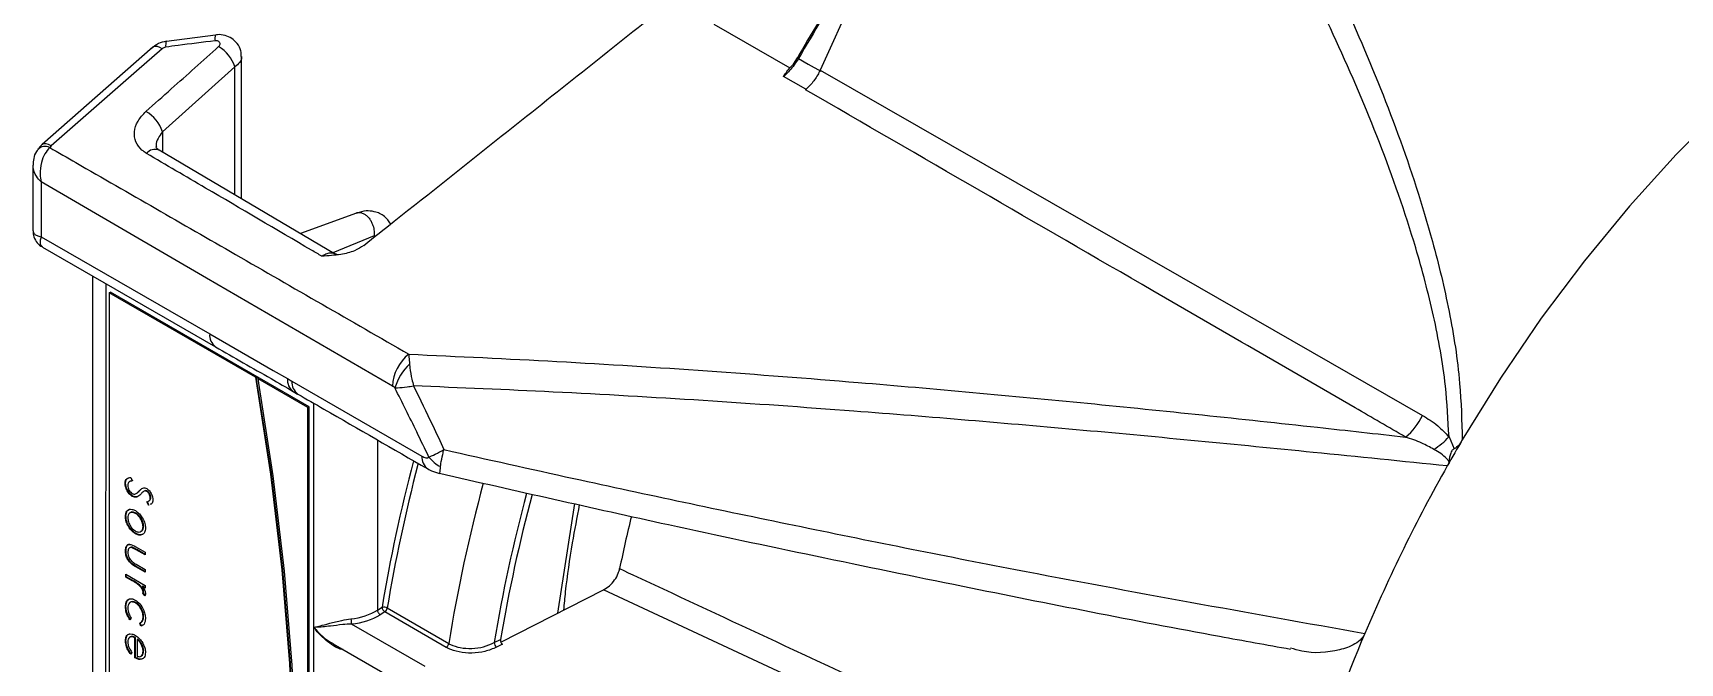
# Model space of a CAD drawing. Extents: x 8 to 113, y 1 to 87.
# Drawn here: x 67.001 to 71.403, y 12.677 to 14.36 of the extents above; entities that cross this region are included whole.
import ezdxf

# ---------------------------------------------------------------- set-up
doc = ezdxf.new("R2010")
doc.units = 0
doc.header["$MEASUREMENT"] = 0
doc.layers.add('OBJECT', color=7, linetype='CONTINUOUS')

msp = doc.modelspace()

# ---------------------------------------------------------------- linework, layer by layer
at = {"layer": 'OBJECT'}
for p, q in [((69.6206, 15.3953), (69.1051, 14.2611)), ((67.4892, 14.354), (67.3579, 14.3377)), ((67.489, 14.3551), (67.489, 14.3551)), ((68.8211, 14.384), (69.0236, 14.267)), ((67.3218, 14.322), (67.0256, 14.0618)), ((67.5409, 14.2697), (67.3473, 14.0963)), ((67.5408, 13.9274), (67.5409, 14.2697)), ((67.5587, 13.9169), (67.5587, 14.2972)), ((69.0236, 14.267), (69.0333, 14.2767)), ((69.0333, 14.2767), (69.0441, 14.2935)), ((67.3473, 14.0963), (67.3473, 14.0416)), ((67.0498, 14.0585), (67.0459, 14.0542)), ((67.807, 13.7704), (67.3381, 14.0471)), ((67.3381, 14.047), (67.3386, 14.0467)), ((67.0012, 14.0071), (67.0012, 13.8317)), ((67.0232, 13.9622), (67.0232, 13.8155)), ((67.866, 13.8791), (67.7161, 13.824)), ((67.0232, 13.8155), (67.4735, 13.5564)), ((67.0264, 13.7882), (67.4891, 13.522)), ((67.9127, 13.8186), (67.8023, 13.7732)), ((67.1605, 13.7111), (67.1602, 11.5624)), ((67.1956, 13.6908), (67.1954, 11.5057)), ((67.2052, 13.6656), (67.2049, 11.522)), ((67.2052, 13.6656), (67.2087, 13.6677)), ((67.5957, 13.4402), (67.2052, 13.6656)), ((67.7391, 13.3615), (67.2087, 13.6677)), ((67.5971, 13.441), (67.5957, 13.4402)), ((67.6044, 13.4368), (67.5971, 13.441)), ((67.6044, 13.4368), (67.603, 13.436)), ((67.7355, 13.3595), (67.603, 13.436)), ((67.6814, 13.4368), (67.6933, 13.4299)), ((67.6933, 13.4299), (68.0408, 13.2299)), ((67.6968, 13.4024), (67.7085, 13.3954)), ((67.7353, 11.2159), (67.7355, 13.3595)), ((67.7355, 13.3595), (67.7391, 13.3615)), ((67.7388, 11.2179), (67.7391, 13.3615)), ((67.7521, 12.7721), (67.7522, 13.3706)), ((67.9219, 13.2729), (67.9218, 12.8181)), ((70.7854, 13.2811), (70.7988, 13.249)), ((67.2611, 13.1624), (67.2594, 13.1614)), ((67.268, 13.1642), (67.2612, 13.1617)), ((67.263, 13.1724), (67.2666, 13.1634)), ((67.2489, 13.1573), (67.2475, 13.1565)), ((67.2681, 13.1229), (67.2667, 13.1221)), ((67.2864, 13.1373), (67.285, 13.1365)), ((67.2864, 13.1373), (67.2915, 13.1422)), ((67.2987, 13.1363), (67.2969, 13.1353)), ((67.3071, 13.136), (67.3057, 13.1352)), ((67.316, 13.1188), (67.3146, 13.118)), ((67.2764, 13.0775), (67.275, 13.0767)), ((67.3099, 13.0982), (67.3055, 13.1073)), ((67.3113, 13.099), (67.307, 13.1081)), ((67.3099, 13.1091), (67.3117, 13.1101)), ((67.3113, 13.099), (67.3099, 13.0982)), ((67.3114, 13.0989), (67.3099, 13.0982)), ((67.3182, 13.1021), (67.3157, 13.101)), ((68.4038, 12.8099), (68.4497, 13.1027)), ((67.2498, 13.0692), (67.2484, 13.0684)), ((67.297, 13.042), (67.2956, 13.0412)), ((67.2611, 12.9855), (67.2593, 12.9845)), ((67.2664, 12.986), (67.2649, 12.9852)), ((67.2764, 13.023), (67.275, 13.0222)), ((67.2763, 12.9871), (67.301, 12.9729)), ((67.2948, 13.0206), (67.2934, 13.0198)), ((67.2498, 12.9773), (67.2484, 12.9765)), ((67.2784, 12.9802), (67.277, 12.9794)), ((67.301, 12.9655), (67.277, 12.9794)), ((67.301, 12.9672), (67.2784, 12.9802)), ((67.301, 12.9729), (67.301, 12.9655)), ((67.2493, 12.9139), (67.301, 12.8841)), ((67.2493, 12.9066), (67.2493, 12.9139)), ((67.2507, 12.9074), (67.2493, 12.9066)), ((67.2667, 12.8966), (67.2493, 12.9066)), ((67.2507, 12.9074), (67.2507, 12.9131)), ((67.2681, 12.8974), (67.2507, 12.9074)), ((67.2681, 12.8974), (67.2667, 12.8966)), ((67.2772, 12.9348), (67.2758, 12.934)), ((67.301, 12.9195), (67.2758, 12.934)), ((67.277, 12.9406), (67.301, 12.9268)), ((67.301, 12.9211), (67.2772, 12.9348)), ((67.301, 12.9268), (67.301, 12.9195)), ((67.2858, 12.8858), (67.2844, 12.885)), ((67.2948, 12.882), (67.2934, 12.8811)), ((67.301, 12.8767), (67.2934, 12.8811)), ((67.296, 12.8643), (67.2946, 12.8635)), ((67.3001, 12.8563), (67.2946, 12.8635)), ((67.301, 12.8784), (67.2948, 12.882)), ((67.297, 12.8675), (67.2955, 12.8667)), ((67.301, 12.8578), (67.296, 12.8643)), ((67.301, 12.8841), (67.301, 12.8767)), ((68.2518, 12.7325), (68.526, 12.8722)), ((69.984, 12.1936), (68.526, 12.8722)), ((67.2498, 12.8282), (67.2484, 12.8274)), ((67.2767, 12.8382), (67.2753, 12.8373)), ((67.9218, 12.8181), (67.9341, 12.8257)), ((67.9218, 12.8181), (67.9218, 12.8181)), ((67.9414, 12.8136), (67.9292, 12.806)), ((68.1057, 12.7187), (67.9414, 12.8136)), ((67.948, 12.8239), (68.1123, 12.729)), ((67.2638, 12.7967), (67.2603, 12.7926)), ((67.2898, 12.7756), (67.2865, 12.7836)), ((67.2912, 12.7764), (67.2879, 12.7844)), ((67.2912, 12.7764), (67.2898, 12.7756)), ((67.2969, 12.8009), (67.2955, 12.8001)), ((67.752, 12.2821), (67.7521, 12.7721)), ((68.0498, 12.6673), (67.8525, 12.7811)), ((67.2498, 12.737), (67.2484, 12.7362)), ((67.2752, 12.745), (67.2738, 12.7442)), ((67.2738, 12.6908), (67.2738, 12.7442)), ((67.2752, 12.6916), (67.2752, 12.745)), ((67.2815, 12.7406), (67.2801, 12.7398)), ((67.2801, 12.7398), (67.2801, 12.6945)), ((67.2921, 12.7274), (67.2907, 12.7266)), ((67.8036, 12.7281), (68.033, 12.5957)), ((68.2335, 12.7314), (68.2507, 12.7401)), ((68.2561, 12.7273), (68.2401, 12.7191)), ((67.2656, 12.7052), (67.2626, 12.7004)), ((67.2752, 12.6916), (67.2738, 12.6908)), ((67.2931, 12.6878), (67.2917, 12.687)), ((67.2969, 12.7092), (67.2955, 12.7084))]:
    msp.add_line(p, q, dxfattribs=at)
at = {"layer": 'OBJECT', "flags": 128}
for points in [[(72.0628, 14.5779), (71.9255, 14.4913), (71.789, 14.3932), (71.6542, 14.2841), (71.5218, 14.1646), (71.3927, 14.0355), (71.2675, 13.8974), (71.1471, 13.7513), (71.0321, 13.5979), (70.9231, 13.4381), (70.8209, 13.2729)], [(67.3469, 14.3181), (67.2783, 14.2582), (67.0498, 14.0585)], [(67.3469, 14.3181), (67.34, 14.3217), (67.3337, 14.3238), (67.3282, 14.3243), (67.3238, 14.3233), (67.3218, 14.322)], [(69.0441, 14.2935), (69.0432, 14.294), (69.0427, 14.2943), (69.0426, 14.2945), (69.0428, 14.2944), (69.0434, 14.2941), (69.0443, 14.2936), (69.0456, 14.2929), (69.047, 14.2921)], [(69.047, 14.2921), (69.0731, 14.2771), (69.1069, 14.2578)], [(69.0668, 14.2097), (69.034, 14.2287), (69.0072, 14.2442)], [(69.1051, 14.2611), (70.0701, 13.7079), (70.7144, 13.3383)], [(67.0498, 14.0585), (67.043, 14.0618), (67.0369, 14.0637), (67.0315, 14.0641), (67.0273, 14.0629), (67.0256, 14.0618)], [(67.9618, 13.4166), (67.4648, 13.7055), (67.0232, 13.9622)], [(67.4735, 13.5564), (67.6432, 13.4588), (67.6814, 13.4368)], [(67.5957, 13.4402), (67.6362, 13.1813), (67.6667, 12.9262), (67.6871, 12.6755), (67.6972, 12.4298), (67.6972, 12.1897), (67.687, 11.9557), (67.6666, 11.7286), (67.636, 11.5087), (67.5954, 11.2966)], [(67.5971, 13.441), (67.6377, 13.1821), (67.6681, 12.927), (67.6885, 12.6763), (67.6987, 12.4306), (67.6986, 12.1905), (67.6884, 11.9566), (67.668, 11.7294), (67.6374, 11.5095), (67.5968, 11.2974)], [(67.6027, 11.2924), (67.6432, 11.5045), (67.6737, 11.7245), (67.6941, 11.9517), (67.7043, 12.1856), (67.7043, 12.4257), (67.6942, 12.6714), (67.6738, 12.922), (67.6434, 13.1771), (67.603, 13.436)]]:
    msp.add_lwpolyline(points, dxfattribs=at)
at = {"layer": 'OBJECT'}
for centre, radius, start, end in [((67.5143, 14.3452), 0.0272, 158.6352, 192.55), ((67.3812, 14.3283), 0.0254, 156.9918, 193.4663), ((67.4466, 14.2382), 0.0994, 18.4848, 59.2267), ((67.2531, 14.0648), 0.0993, 18.4435, 59.6432), ((67.0336, 14.0291), 0.0279, 63.9237, 134.391), ((67.3272, 14.0198), 0.0293, 68.2531, 140.3618), ((67.5111, 13.5527), 0.0377, 174.3985, 234.4566), ((68.0792, 13.4103), 0.1177, 128.809, 176.8891), ((68.1038, 13.3721), 0.1411, 132.9192, 163.5814), ((67.719, 13.4331), 0.0378, 174.4202, 234.1315), ((67.7309, 13.4262), 0.0377, 174.3662, 234.4708), ((70.5702, 13.4048), 0.1588, 308.6126, 335.2657), ((70.6343, 13.4214), 0.2062, 302.5041, 317.1089), ((74.626, 11.0321), 4.4159, 149.5067, 150.5482), ((68.0783, 13.2261), 0.0377, 174.3176, 234.4935), ((68.1325, 13.2856), 0.0939, 218.692, 243.5232), ((74.5682, 11.063), 4.3504, 150.5279, 157.1009), ((72.4089, 12.0279), 4.3534, 164.9659, 170.7328), ((72.4433, 12.0223), 4.2691, 164.9613, 170.4388), ((72.4349, 12.0299), 4.244, 165.0226, 170.367), ((72.2592, 12.1737), 3.7667, 166.2551, 168.4307), ((67.9388, 12.8071), 0.0191, 61.118, 104.0781), ((67.9504, 12.8273), 0.0164, 185.631, 236.7097), ((67.9324, 12.8266), 0.0158, 304.8389, 350.1619), ((67.9634, 12.8005), 0.1126, 182.9017, 189.9073), ((68.0967, 12.7317), 0.0158, 304.8389, 350.1619), ((68.2518, 12.7332), 0.0184, 185.8224, 230.3241), ((74.0715, 11.2594), 3.8165, 156.9157, 168.752)]:
    msp.add_arc(centre, radius, start, end, dxfattribs=at)
for centre, major_axis, ratio, start_param, end_param in [((70.3895, 13.4815), (1.3488, 2.4187), 0.567217, 1.472436, 1.55132), ((70.2313, 13.5693), (1.6732, 2.7981), 0.58737, 2.027576, 2.162017), ((70.2383, 13.5651), (1.6682, 2.7895), 0.587401, 2.029974, 2.162046), ((67.837, 12.8671), (0.1199, 0.0062), 0.608947, 4.797585, 5.466113), ((67.8373, 12.8591), (0.1299, 0.0062), 0.606586, 4.800276, 5.46812)]:
    msp.add_ellipse(centre, major_axis=major_axis, ratio=ratio, start_param=start_param, end_param=end_param, dxfattribs=at)
for points, knots in [([(69.7444, 15.8236), (69.8233, 15.6951), (69.9809, 15.4381), (70.2057, 15.0433), (70.3911, 14.6857), (70.5396, 14.368), (70.6521, 14.0917), (70.7342, 13.8402), (70.7879, 13.617), (70.8162, 13.4395), (70.8195, 13.3234), (70.8209, 13.2729)], [0, 0, 0, 0, 0.165243, 0.3305, 0.495665, 0.602019, 0.708404, 0.814573, 0.881575, 0.948512, 1, 1, 1, 1]), ([(70.7854, 13.2811), (70.783, 13.3265), (70.7771, 13.4359), (70.7461, 13.605), (70.6885, 13.8232), (70.6023, 14.0696), (70.4858, 14.3408), (70.2995, 14.722), (70.0334, 15.2055), (69.7945, 15.5878), (69.6751, 15.7789)], [0, 0, 0, 0, 0.047039, 0.113471, 0.179969, 0.286445, 0.393127, 0.499782, 0.749839, 1, 1, 1, 1]), ([(69.2967, 14.6828), (69.2551, 14.6229), (69.1672, 14.4964), (69.0884, 14.3625), (69.047, 14.2921)], [0, 0, 0, 0, 0.474537, 1, 1, 1, 1]), ([(67.8856, 13.7928), (67.9127, 13.8142), (68.0351, 13.9114), (68.3021, 14.1233), (68.5416, 14.3139), (68.6859, 14.4287)], [0, 0, 0, 0, 0.101313, 0.458464, 1, 1, 1, 1]), ([(67.558, 14.2971), (67.5579, 14.3023), (67.5576, 14.3148), (67.5482, 14.3322), (67.5331, 14.3464), (67.5146, 14.3542), (67.4993, 14.3568), (67.4908, 14.355), (67.489, 14.3546)], [0, 0, 0, 0, 0.150425, 0.364511, 0.559422, 0.748709, 0.946768, 1, 1, 1, 1]), ([(67.3033, 14.1505), (67.3258, 14.1706), (67.3905, 14.2283), (67.4553, 14.2859), (67.4975, 14.3236)], [0, 0, 0, 0, 0.34783, 1, 1, 1, 1]), ([(67.3578, 14.338), (67.3504, 14.3365), (67.3351, 14.3332), (67.3234, 14.323), (67.3174, 14.3177)], [0, 0, 0, 0, 0.486593, 1, 1, 1, 1]), ([(67.3565, 14.3224), (67.3561, 14.3223), (67.3541, 14.322), (67.3506, 14.3208), (67.3482, 14.319), (67.3469, 14.3181)], [0, 0, 0, 0, 0.116848, 0.558928, 1, 1, 1, 1]), ([(67.4877, 14.3393), (67.4548, 14.3351), (67.411, 14.3296), (67.3673, 14.3238), (67.3565, 14.3224)], [0, 0, 0, 0, 0.7527133, 1, 1, 1, 1]), ([(67.4975, 14.3236), (67.4985, 14.3247), (67.5004, 14.3267), (67.5015, 14.3303), (67.5011, 14.3336), (67.4992, 14.3364), (67.4962, 14.3384), (67.4922, 14.3396), (67.4892, 14.3394), (67.4877, 14.3393)], [0, 0, 0, 0, 0.157187, 0.302163, 0.442885, 0.580984, 0.719256, 0.859595, 1, 1, 1, 1]), ([(67.5581, 14.2972), (67.5583, 14.2962), (67.5593, 14.291), (67.5544, 14.2809), (67.5455, 14.2735), (67.5409, 14.2697)], [0, 0, 0, 0, 0.093202, 0.5296, 1, 1, 1, 1]), ([(69.047, 14.2921), (69.0395, 14.2806), (69.0287, 14.2641), (69.0141, 14.25), (69.0086, 14.2454), (69.0072, 14.2442)], [0, 0, 0, 0, 0.627065, 0.905708, 1, 1, 1, 1]), ([(69.0072, 14.2442), (69.0072, 14.2443), (69.0095, 14.2476), (69.0145, 14.2554), (69.0203, 14.2627), (69.0236, 14.267)], [0, 0, 0, 0, 0.011921, 0.426502, 1, 1, 1, 1]), ([(69.1051, 14.2611), (69.1029, 14.2567), (69.0963, 14.2433), (69.0829, 14.2243), (69.0708, 14.2134), (69.0656, 14.2087)], [0, 0, 0, 0, 0.217725, 0.659355, 1, 1, 1, 1]), ([(70.6693, 13.2807), (70.6243, 13.3067), (70.3992, 13.4369), (69.8646, 13.7461), (69.3751, 14.0295), (69.0656, 14.2087)], [0, 0, 0, 0, 0.084182, 0.420908, 1, 1, 1, 1]), ([(67.3046, 14.0385), (67.3004, 14.0413), (67.2878, 14.0497), (67.2742, 14.0691), (67.2705, 14.0963), (67.2795, 14.1254), (67.2954, 14.1421), (67.3033, 14.1505)], [0, 0, 0, 0, 0.109227, 0.325258, 0.547858, 0.773813, 1, 1, 1, 1]), ([(67.3473, 14.0963), (67.3431, 14.0905), (67.3348, 14.0791), (67.3298, 14.0647), (67.3309, 14.0576), (67.331, 14.0564)], [0, 0, 0, 0, 0.45755, 0.909733, 1, 1, 1, 1]), ([(67.0148, 14.0486), (67.0132, 14.0469), (67.0072, 14.0403), (67.0025, 14.0255), (67.0018, 14.013), (67.0015, 14.0071)], [0, 0, 0, 0, 0.155246, 0.596153, 1, 1, 1, 1]), ([(67.0285, 14.0642), (67.0257, 14.062), (67.0202, 14.0575), (67.0167, 14.0515), (67.0149, 14.0485)], [0, 0, 0, 0, 0.510492, 1, 1, 1, 1]), ([(67.0459, 14.0542), (67.0414, 14.0489), (67.032, 14.0376), (67.0223, 14.0124), (67.0193, 13.9859), (67.0216, 13.9688), (67.0232, 13.9623), (67.0232, 13.9622)], [0, 0, 0, 0, 0.223435, 0.473076, 0.787205, 0.996539, 1, 1, 1, 1]), ([(67.0459, 14.0542), (67.0693, 14.0407), (67.2348, 13.9456), (67.5547, 13.7615), (67.8511, 13.5909), (68.0055, 13.5019)], [0, 0, 0, 0, 0.07326, 0.517167, 1, 1, 1, 1]), ([(67.3388, 14.0471), (67.3373, 14.0479), (67.3322, 14.0505), (67.3309, 14.0538), (67.3306, 14.0554), (67.3305, 14.0564)], [0, 0, 0, 0, 0.15305, 0.512558, 1, 1, 1, 1]), ([(67.0232, 13.9622), (67.0231, 13.9623), (67.0183, 13.9669), (67.0083, 13.9794), (67.0006, 13.9955), (67.0019, 14.0051), (67.0021, 14.007)], [0, 0, 0, 0, 0.005756, 0.3535, 0.875335, 1, 1, 1, 1]), ([(67.7733, 13.7637), (67.7642, 13.769), (67.6605, 13.8298), (67.5043, 13.9214), (67.3572, 14.0076), (67.3046, 14.0385)], [0, 0, 0, 0, 0.058482, 0.663526, 1, 1, 1, 1]), ([(67.866, 13.879), (67.8679, 13.8796), (67.8721, 13.8809), (67.8794, 13.88), (67.8872, 13.8767), (67.8947, 13.871), (67.9012, 13.8634), (67.9063, 13.8549), (67.9108, 13.8439), (67.9136, 13.8312), (67.913, 13.8224), (67.9127, 13.8186)], [0, 0, 0, 0, 0.089562, 0.196143, 0.305977, 0.4158, 0.522381, 0.622973, 0.715766, 0.874439, 1, 1, 1, 1]), ([(67.9575, 13.8498), (67.9523, 13.8571), (67.9412, 13.8725), (67.9165, 13.8833), (67.8908, 13.886), (67.8748, 13.8816), (67.8662, 13.8792)], [0, 0, 0, 0, 0.258908, 0.549674, 0.757897, 1, 1, 1, 1]), ([(67.0018, 13.8318), (67.0018, 13.8276), (67.002, 13.8174), (67.0095, 13.8027), (67.0186, 13.7923), (67.0253, 13.7892), (67.0266, 13.7886)], [0, 0, 0, 0, 0.236087, 0.580342, 0.917211, 1, 1, 1, 1]), ([(67.0018, 13.8318), (67.0023, 13.8287), (67.0032, 13.8236), (67.0119, 13.8185), (67.0189, 13.8163), (67.0231, 13.8155), (67.0232, 13.8155)], [0, 0, 0, 0, 0.410527, 0.695415, 0.994272, 1, 1, 1, 1]), ([(67.0232, 13.8155), (67.0231, 13.8154), (67.0218, 13.8114), (67.0201, 13.8042), (67.0202, 13.7941), (67.0243, 13.7907), (67.0267, 13.7887)], [0, 0, 0, 0, 0.00571, 0.304056, 0.588475, 1, 1, 1, 1]), ([(67.8856, 13.7928), (67.8776, 13.7876), (67.8595, 13.776), (67.8196, 13.7667), (67.7903, 13.7648), (67.7734, 13.7637), (67.7733, 13.7637)], [0, 0, 0, 0, 0.255403, 0.572513, 0.997436, 1, 1, 1, 1]), ([(67.7733, 13.7637), (67.7759, 13.7655), (67.7826, 13.7702), (67.7933, 13.7734), (67.8023, 13.7733), (67.8058, 13.7705), (67.8066, 13.7698)], [0, 0, 0, 0, 0.217508, 0.558276, 0.899264, 1, 1, 1, 1]), ([(67.8165, 13.7675), (67.816, 13.7674), (67.8147, 13.7671), (67.8099, 13.7694), (67.8071, 13.7707)], [0, 0, 0, 0, 0.419693, 1, 1, 1, 1]), ([(67.4891, 13.522), (67.5386, 13.4935), (67.6079, 13.4537), (67.6772, 13.4138), (67.697, 13.4024)], [0, 0, 0, 0, 0.714314, 1, 1, 1, 1]), ([(68.0055, 13.5019), (68.0057, 13.4995), (68.0063, 13.4917), (68.0071, 13.482), (68.0077, 13.4754)], [0, 0, 0, 0, 0.311835, 1, 1, 1, 1]), ([(68.0055, 13.5019), (68.1375, 13.4959), (68.5368, 13.4774), (69.1416, 13.4341), (69.8193, 13.3722), (70.3072, 13.321), (70.5909, 13.2894), (70.6693, 13.2807)], [0, 0, 0, 0, 0.149455, 0.452289, 0.682256, 0.912223, 1, 1, 1, 1]), ([(68.0077, 13.4754), (68.008, 13.4722), (68.0092, 13.4594), (68.0127, 13.4395), (68.0167, 13.4232), (68.0183, 13.4174), (68.0183, 13.4173)], [0, 0, 0, 0, 0.174054, 0.699451, 0.993604, 1, 1, 1, 1]), ([(67.709, 13.3955), (67.7322, 13.3821), (67.848, 13.3155), (67.9638, 13.2488), (68.0564, 13.1955)], [0, 0, 0, 0, 0.2007379, 1, 1, 1, 1]), ([(67.9684, 13.4119), (67.9669, 13.4131), (67.9647, 13.4149), (67.9625, 13.4162), (67.9618, 13.4166)], [0, 0, 0, 0, 0.6788776, 1, 1, 1, 1]), ([(67.9684, 13.4119), (67.9707, 13.412), (67.98, 13.4123), (67.9969, 13.414), (68.0124, 13.4163), (68.0182, 13.4173), (68.0183, 13.4173)], [0, 0, 0, 0, 0.174036, 0.699798, 0.993595, 1, 1, 1, 1]), ([(68.0592, 13.2269), (68.0485, 13.2493), (68.0189, 13.3113), (67.9881, 13.3728), (67.9684, 13.4119)], [0, 0, 0, 0, 0.363149, 1, 1, 1, 1]), ([(70.7808, 13.2034), (70.6613, 13.2155), (70.3364, 13.2486), (69.8076, 13.2998), (69.1302, 13.3568), (68.5337, 13.3959), (68.1426, 13.4121), (68.0183, 13.4173)], [0, 0, 0, 0, 0.128868, 0.35066, 0.572454, 0.864185, 1, 1, 1, 1]), ([(68.0183, 13.4173), (68.0355, 13.382), (68.063, 13.3254), (68.0896, 13.2684), (68.0995, 13.247)], [0, 0, 0, 0, 0.623157, 1, 1, 1, 1]), ([(70.7144, 13.3383), (70.7284, 13.3298), (70.7543, 13.3141), (70.7757, 13.2915), (70.7854, 13.2811)], [0, 0, 0, 0, 0.542211, 1, 1, 1, 1]), ([(70.7452, 13.2475), (70.7344, 13.2534), (70.7101, 13.2667), (70.6839, 13.2757), (70.6693, 13.2807)], [0, 0, 0, 0, 0.442277, 1, 1, 1, 1]), ([(70.8209, 13.2729), (70.8187, 13.2694), (70.8135, 13.2612), (70.8059, 13.2525), (70.8, 13.2495), (70.7988, 13.249)], [0, 0, 0, 0, 0.374651, 0.874631, 1, 1, 1, 1]), ([(68.0408, 13.2299), (68.0444, 13.228), (68.05, 13.2252), (68.0559, 13.2248), (68.0583, 13.2259), (68.059, 13.2266), (68.0592, 13.2269)], [0, 0, 0, 0, 0.530148, 0.827826, 0.942255, 1, 1, 1, 1]), ([(68.0592, 13.2269), (68.0615, 13.2279), (68.0695, 13.2314), (68.0834, 13.2383), (68.0955, 13.2448), (68.0994, 13.2469), (68.0995, 13.247)], [0, 0, 0, 0, 0.215735, 0.750499, 0.993065, 1, 1, 1, 1]), ([(68.0906, 13.2015), (68.0909, 13.2041), (68.0919, 13.2133), (68.095, 13.229), (68.0984, 13.2425), (68.0995, 13.2468), (68.0995, 13.247)], [0, 0, 0, 0, 0.215729, 0.750504, 0.993078, 1, 1, 1, 1]), ([(68.0995, 13.247), (68.2151, 13.2211), (68.5266, 13.1515), (69.0354, 13.044), (69.7391, 12.9025), (70.249, 12.8114), (70.5606, 12.7558)], [0, 0, 0, 0, 0.141609, 0.381809, 0.622074, 1, 1, 1, 1]), ([(70.7853, 13.2151), (70.7834, 13.2176), (70.7727, 13.2316), (70.7576, 13.2403), (70.7452, 13.2475)], [0, 0, 0, 0, 0.179137, 1, 1, 1, 1]), ([(70.7853, 13.2151), (70.7849, 13.2135), (70.7839, 13.2094), (70.7819, 13.2056), (70.7808, 13.2034)], [0, 0, 0, 0, 0.410444, 1, 1, 1, 1]), ([(70.7988, 13.249), (70.7976, 13.2483), (70.7952, 13.2471), (70.792, 13.2432), (70.7877, 13.2326), (70.7863, 13.2228), (70.7853, 13.2151)], [0, 0, 0, 0, 0.1076604, 0.2152748, 0.3877884, 1, 1, 1, 1]), ([(67.2475, 13.1565), (67.2478, 13.1593), (67.2483, 13.1651), (67.2536, 13.1713), (67.2594, 13.172), (67.263, 13.1724)], [0, 0, 0, 0, 0.279876, 0.559657, 1, 1, 1, 1]), ([(67.2489, 13.1573), (67.2492, 13.1601), (67.2498, 13.1657), (67.2531, 13.1705), (67.2561, 13.171), (67.257, 13.1712)], [0, 0, 0, 0, 0.418297, 0.836453, 1, 1, 1, 1]), ([(67.2666, 13.1634), (67.2633, 13.1628), (67.2588, 13.162), (67.2552, 13.1572), (67.2549, 13.1539), (67.2548, 13.1523)], [0, 0, 0, 0, 0.559308, 0.779781, 1, 1, 1, 1]), ([(68.0517, 13.1983), (68.0565, 13.1954), (68.0676, 13.1887), (68.0804, 13.1854), (68.0876, 13.1835)], [0, 0, 0, 0, 0.435131, 1, 1, 1, 1]), ([(68.0875, 13.183), (68.0875, 13.183), (68.088, 13.1823), (68.0889, 13.1863), (68.09, 13.1949), (68.0905, 13.1998), (68.0906, 13.2015)], [0, 0, 0, 0, 0.018021, 0.585175, 0.851412, 1, 1, 1, 1]), ([(68.0877, 13.1838), (68.2914, 13.1375), (68.7564, 13.0319), (69.4515, 12.8883), (70.0057, 12.778), (70.2986, 12.7254), (70.3618, 12.714)], [0, 0, 0, 0, 0.270071, 0.616392, 0.917263, 1, 1, 1, 1]), ([(67.2667, 13.1221), (67.2638, 13.1242), (67.258, 13.1285), (67.2518, 13.1386), (67.2481, 13.1483), (67.2477, 13.1537), (67.2475, 13.1565)], [0, 0, 0, 0, 0.279194, 0.55909, 0.779444, 1, 1, 1, 1]), ([(67.2681, 13.1229), (67.2652, 13.125), (67.2594, 13.1293), (67.2532, 13.1394), (67.2495, 13.1491), (67.2491, 13.1545), (67.2489, 13.1573)], [0, 0, 0, 0, 0.279194, 0.55909, 0.779444, 1, 1, 1, 1]), ([(67.2548, 13.1523), (67.255, 13.15), (67.2554, 13.1454), (67.2582, 13.1383), (67.2623, 13.1326), (67.2653, 13.1304), (67.2668, 13.1294)], [0, 0, 0, 0, 0.280281, 0.560164, 0.780179, 1, 1, 1, 1]), ([(67.2895, 13.1281), (67.2862, 13.1249), (67.2816, 13.1204), (67.2731, 13.1193), (67.2688, 13.1211), (67.2667, 13.1221)], [0, 0, 0, 0, 0.560127, 0.78029, 1, 1, 1, 1]), ([(67.2668, 13.1294), (67.2682, 13.1287), (67.2707, 13.1276), (67.2728, 13.1281), (67.2737, 13.1283)], [0, 0, 0, 0, 0.559077, 1, 1, 1, 1]), ([(67.2813, 13.1221), (67.2809, 13.1217), (67.2791, 13.1203), (67.2745, 13.1202), (67.2702, 13.122), (67.2681, 13.1229)], [0, 0, 0, 0, 0.133811, 0.567351, 1, 1, 1, 1]), ([(67.2737, 13.1283), (67.276, 13.1294), (67.2802, 13.1315), (67.2835, 13.135), (67.285, 13.1365)], [0, 0, 0, 0, 0.55952, 1, 1, 1, 1]), ([(67.2751, 13.1291), (67.2774, 13.1303), (67.2816, 13.1324), (67.2849, 13.1358), (67.2864, 13.1373)], [0, 0, 0, 0, 0.55952, 1, 1, 1, 1]), ([(67.285, 13.1365), (67.2866, 13.1382), (67.2895, 13.1413), (67.293, 13.1434), (67.2946, 13.1443)], [0, 0, 0, 0, 0.560414, 1, 1, 1, 1]), ([(67.2965, 13.1351), (67.2952, 13.1338), (67.2928, 13.1316), (67.2905, 13.1292), (67.2895, 13.1281)], [0, 0, 0, 0, 0.559935, 1, 1, 1, 1]), ([(67.2946, 13.1443), (67.2964, 13.1447), (67.2997, 13.1454), (67.3036, 13.1435), (67.3054, 13.1427)], [0, 0, 0, 0, 0.55986, 1, 1, 1, 1]), ([(67.3057, 13.1352), (67.3047, 13.1356), (67.3027, 13.1366), (67.2994, 13.1367), (67.2976, 13.1357), (67.2965, 13.1351)], [0, 0, 0, 0, 0.279996, 0.559808, 1, 1, 1, 1]), ([(67.3071, 13.136), (67.3061, 13.1365), (67.3041, 13.1374), (67.3011, 13.1375), (67.2995, 13.1366), (67.2985, 13.1361)], [0, 0, 0, 0, 0.302644, 0.605089, 1, 1, 1, 1]), ([(67.3054, 13.1427), (67.3079, 13.1409), (67.3129, 13.1373), (67.3183, 13.1285), (67.3214, 13.1201), (67.3217, 13.1154), (67.3219, 13.113)], [0, 0, 0, 0, 0.2795695, 0.5587955, 0.7793783, 1, 1, 1, 1]), ([(67.3055, 13.1073), (67.3071, 13.1078), (67.3096, 13.1087), (67.3126, 13.1108), (67.3143, 13.1138), (67.3145, 13.1166), (67.3146, 13.118)], [0, 0, 0, 0, 0.340422, 0.560492, 0.780184, 1, 1, 1, 1]), ([(67.3146, 13.118), (67.3145, 13.1197), (67.3143, 13.1232), (67.3121, 13.1284), (67.309, 13.1328), (67.3068, 13.1344), (67.3057, 13.1352)], [0, 0, 0, 0, 0.280282, 0.559927, 0.77993, 1, 1, 1, 1]), ([(67.316, 13.1188), (67.3159, 13.1206), (67.3157, 13.124), (67.3135, 13.1293), (67.3105, 13.1336), (67.3082, 13.1352), (67.3071, 13.136)], [0, 0, 0, 0, 0.280284, 0.55993, 0.779926, 1, 1, 1, 1]), ([(67.3115, 13.11), (67.3123, 13.1106), (67.314, 13.1116), (67.3157, 13.1146), (67.3159, 13.1174), (67.316, 13.1188)], [0, 0, 0, 0, 0.32456, 0.662168, 1, 1, 1, 1]), ([(67.2484, 13.0684), (67.2488, 13.0727), (67.2496, 13.0814), (67.257, 13.0872), (67.2657, 13.0883), (67.2719, 13.0854), (67.275, 13.084)], [0, 0, 0, 0, 0.279778, 0.559177, 0.779592, 1, 1, 1, 1]), ([(67.2498, 13.0692), (67.2503, 13.0735), (67.2511, 13.082), (67.2565, 13.0875), (67.2605, 13.0877), (67.2611, 13.0877)], [0, 0, 0, 0, 0.46048, 0.920334, 1, 1, 1, 1]), ([(67.275, 13.0767), (67.272, 13.0779), (67.266, 13.0805), (67.2593, 13.0782), (67.2554, 13.0725), (67.255, 13.0674), (67.2548, 13.0648)], [0, 0, 0, 0, 0.27961, 0.559171, 0.779514, 1, 1, 1, 1]), ([(67.2764, 13.0775), (67.2735, 13.0787), (67.2676, 13.0811), (67.262, 13.0802), (67.2605, 13.0779), (67.2605, 13.0778)], [0, 0, 0, 0, 0.488247, 0.976407, 1, 1, 1, 1]), ([(67.275, 13.084), (67.2788, 13.0813), (67.2856, 13.0766), (67.291, 13.0687), (67.2934, 13.0652)], [0, 0, 0, 0, 0.55929, 1, 1, 1, 1]), ([(67.2956, 13.0412), (67.2952, 13.0449), (67.2945, 13.0523), (67.2888, 13.0632), (67.2821, 13.0718), (67.2774, 13.075), (67.275, 13.0767)], [0, 0, 0, 0, 0.27949, 0.5592491, 0.7795446, 1, 1, 1, 1]), ([(67.297, 13.042), (67.2966, 13.0457), (67.2959, 13.0531), (67.2902, 13.064), (67.2835, 13.0727), (67.2788, 13.0759), (67.2764, 13.0775)], [0, 0, 0, 0, 0.27949, 0.559249, 0.779545, 1, 1, 1, 1]), ([(67.3219, 13.113), (67.3216, 13.1106), (67.3212, 13.1059), (67.3182, 13.1016), (67.3154, 13.1006), (67.3143, 13.1002)], [0, 0, 0, 0, 0.374962, 0.749922, 1, 1, 1, 1]), ([(68.4202, 12.8183), (68.4216, 12.8345), (68.4267, 12.8932), (68.441, 12.9874), (68.4557, 13.0659), (68.462, 13.0999)], [0, 0, 0, 0, 0.177321, 0.64275, 1, 1, 1, 1]), ([(67.275, 13.0222), (67.2711, 13.025), (67.2632, 13.0307), (67.2544, 13.044), (67.2491, 13.0573), (67.2487, 13.0647), (67.2484, 13.0684)], [0, 0, 0, 0, 0.279521, 0.559382, 0.779508, 1, 1, 1, 1]), ([(67.2764, 13.023), (67.2725, 13.0258), (67.2646, 13.0315), (67.2558, 13.0448), (67.2505, 13.0581), (67.2501, 13.0655), (67.2498, 13.0692)], [0, 0, 0, 0, 0.279521, 0.559382, 0.779508, 1, 1, 1, 1]), ([(67.2548, 13.0648), (67.2551, 13.0611), (67.2558, 13.0538), (67.2612, 13.0429), (67.2679, 13.0344), (67.2726, 13.0312), (67.275, 13.0295)], [0, 0, 0, 0, 0.279742, 0.55911, 0.779609, 1, 1, 1, 1]), ([(67.275, 13.0295), (67.278, 13.0282), (67.284, 13.0255), (67.2907, 13.0281), (67.2949, 13.0334), (67.2953, 13.0386), (67.2956, 13.0412)], [0, 0, 0, 0, 0.27959, 0.559403, 0.779652, 1, 1, 1, 1]), ([(67.2889, 13.0287), (67.2901, 13.0289), (67.2932, 13.0296), (67.2963, 13.0343), (67.2967, 13.0395), (67.297, 13.042)], [0, 0, 0, 0, 0.227588, 0.613707, 1, 1, 1, 1]), ([(67.2934, 13.0652), (67.2961, 13.0599), (67.3011, 13.0505), (67.3017, 13.0415), (67.3019, 13.0375)], [0, 0, 0, 0, 0.5588802, 1, 1, 1, 1]), ([(67.3019, 13.0375), (67.3015, 13.0329), (67.3007, 13.0247), (67.2956, 13.0213), (67.2934, 13.0198)], [0, 0, 0, 0, 0.559196, 1, 1, 1, 1]), ([(67.2484, 12.9765), (67.2487, 12.9808), (67.2493, 12.9895), (67.2597, 12.9962), (67.27, 12.9906), (67.2763, 12.9871)], [0, 0, 0, 0, 0.28097, 0.559787, 1, 1, 1, 1]), ([(67.2498, 12.9773), (67.2502, 12.9814), (67.2509, 12.9897), (67.2562, 12.9958), (67.2601, 12.9943), (67.2603, 12.9942)], [0, 0, 0, 0, 0.492759, 0.981743, 1, 1, 1, 1]), ([(67.2649, 12.9852), (67.2632, 12.9853), (67.2597, 12.9855), (67.2556, 12.9813), (67.2551, 12.976), (67.2548, 12.9727)], [0, 0, 0, 0, 0.280121, 0.560544, 1, 1, 1, 1]), ([(67.2664, 12.986), (67.2645, 12.9863), (67.2624, 12.9867), (67.2612, 12.9854), (67.261, 12.9852)], [0, 0, 0, 0, 0.884732, 1, 1, 1, 1]), ([(67.277, 12.9794), (67.2748, 12.9807), (67.2707, 12.983), (67.2667, 12.9845), (67.2649, 12.9852)], [0, 0, 0, 0, 0.5603339, 1, 1, 1, 1]), ([(67.2784, 12.9802), (67.2762, 12.9815), (67.2721, 12.9839), (67.2681, 12.9853), (67.2664, 12.986)], [0, 0, 0, 0, 0.5603339, 1, 1, 1, 1]), ([(67.2934, 13.0198), (67.2903, 13.0189), (67.2848, 13.0174), (67.278, 13.0207), (67.275, 13.0222)], [0, 0, 0, 0, 0.559213, 1, 1, 1, 1]), ([(67.2948, 13.0206), (67.2917, 13.0197), (67.2862, 13.0182), (67.2794, 13.0215), (67.2764, 13.023)], [0, 0, 0, 0, 0.559213, 1, 1, 1, 1]), ([(67.2758, 12.934), (67.272, 12.9363), (67.2643, 12.9408), (67.2542, 12.9524), (67.249, 12.9656), (67.2486, 12.9729), (67.2484, 12.9765)], [0, 0, 0, 0, 0.281502, 0.559647, 0.779299, 1, 1, 1, 1]), ([(67.2772, 12.9348), (67.2734, 12.9371), (67.2657, 12.9417), (67.2556, 12.9532), (67.2504, 12.9665), (67.25, 12.9737), (67.2498, 12.9773)], [0, 0, 0, 0, 0.2815022, 0.5596473, 0.7792992, 1, 1, 1, 1]), ([(67.2548, 12.9727), (67.2549, 12.9705), (67.2551, 12.9662), (67.2573, 12.9595), (67.2605, 12.9535), (67.2631, 12.9506), (67.2644, 12.9491)], [0, 0, 0, 0, 0.2802623, 0.5600014, 0.7800572, 1, 1, 1, 1]), ([(67.2644, 12.9491), (67.2668, 12.9473), (67.2709, 12.9441), (67.2752, 12.9417), (67.277, 12.9406)], [0, 0, 0, 0, 0.5593559, 1, 1, 1, 1]), ([(67.2858, 12.8858), (67.2825, 12.8882), (67.2766, 12.8925), (67.2707, 12.8959), (67.2681, 12.8974)], [0, 0, 0, 0, 0.559637, 1, 1, 1, 1]), ([(68.526, 12.8722), (68.5314, 12.8755), (68.5423, 12.8822), (68.5562, 12.8982), (68.5653, 12.9146), (68.568, 12.9249), (68.5691, 12.9291)], [0, 0, 0, 0, 0.274458, 0.549071, 0.819368, 1, 1, 1, 1]), ([(68.5691, 12.9291), (68.6, 12.9146), (68.7549, 12.8424), (69.2379, 12.6171), (69.6901, 12.4063), (70.0182, 12.2534)], [0, 0, 0, 0, 0.0641521, 0.3207626, 1, 1, 1, 1]), ([(67.2844, 12.885), (67.2811, 12.8874), (67.2752, 12.8917), (67.2693, 12.8951), (67.2667, 12.8966)], [0, 0, 0, 0, 0.559637, 1, 1, 1, 1]), ([(67.2955, 12.8667), (67.2952, 12.8686), (67.2946, 12.8725), (67.2904, 12.8793), (67.2867, 12.8828), (67.2844, 12.885)], [0, 0, 0, 0, 0.278341, 0.55879, 1, 1, 1, 1]), ([(67.297, 12.8675), (67.2966, 12.8694), (67.296, 12.8733), (67.2918, 12.8801), (67.2881, 12.8837), (67.2858, 12.8858)], [0, 0, 0, 0, 0.278341, 0.55879, 1, 1, 1, 1]), ([(67.2934, 12.8811), (67.2958, 12.8777), (67.2992, 12.8729), (67.3016, 12.8659), (67.3018, 12.8631), (67.3019, 12.8617)], [0, 0, 0, 0, 0.558794, 0.779468, 1, 1, 1, 1]), ([(67.2946, 12.8635), (67.2949, 12.864), (67.2954, 12.8649), (67.2955, 12.8662), (67.2955, 12.8667)], [0, 0, 0, 0, 0.560374, 1, 1, 1, 1]), ([(67.296, 12.8643), (67.2963, 12.8648), (67.2968, 12.8658), (67.2969, 12.867), (67.297, 12.8675)], [0, 0, 0, 0, 0.560374, 1, 1, 1, 1]), ([(67.3019, 12.8617), (67.3018, 12.8605), (67.3015, 12.8583), (67.3005, 12.8569), (67.3001, 12.8563)], [0, 0, 0, 0, 0.5592177, 1, 1, 1, 1]), ([(67.2484, 12.8274), (67.2488, 12.8319), (67.2495, 12.8408), (67.2564, 12.8477), (67.2652, 12.8495), (67.2715, 12.8465), (67.2747, 12.845)], [0, 0, 0, 0, 0.280077, 0.559646, 0.77981, 1, 1, 1, 1]), ([(67.2603, 12.7926), (67.2583, 12.7957), (67.2541, 12.8018), (67.2494, 12.8142), (67.2488, 12.8224), (67.2484, 12.8274)], [0, 0, 0, 0, 0.280183, 0.560585, 1, 1, 1, 1]), ([(67.2498, 12.8282), (67.2502, 12.8326), (67.251, 12.8414), (67.2564, 12.848), (67.261, 12.8484), (67.2621, 12.8485)], [0, 0, 0, 0, 0.431113, 0.861444, 1, 1, 1, 1]), ([(67.2617, 12.7934), (67.2597, 12.7965), (67.2556, 12.8027), (67.2508, 12.8151), (67.2502, 12.8232), (67.2498, 12.8282)], [0, 0, 0, 0, 0.280183, 0.560585, 1, 1, 1, 1]), ([(67.2753, 12.8373), (67.2721, 12.8387), (67.2659, 12.8413), (67.259, 12.8382), (67.2553, 12.8319), (67.2549, 12.8264), (67.2547, 12.8236)], [0, 0, 0, 0, 0.279335, 0.558786, 0.77927, 1, 1, 1, 1]), ([(67.2547, 12.8236), (67.2552, 12.8186), (67.2561, 12.8096), (67.2615, 12.8007), (67.2638, 12.7967)], [0, 0, 0, 0, 0.5587873, 1, 1, 1, 1]), ([(67.2767, 12.8382), (67.2735, 12.8395), (67.2673, 12.8422), (67.263, 12.8395), (67.2608, 12.8382)], [0, 0, 0, 0, 0.513785, 1, 1, 1, 1]), ([(67.2747, 12.845), (67.2788, 12.842), (67.2871, 12.8359), (67.2962, 12.8216), (67.3011, 12.8076), (67.3016, 12.7998), (67.3019, 12.7959)], [0, 0, 0, 0, 0.279373, 0.55878, 0.779283, 1, 1, 1, 1]), ([(67.2955, 12.8001), (67.2953, 12.8039), (67.2947, 12.8115), (67.2894, 12.8229), (67.2827, 12.8322), (67.2777, 12.8356), (67.2753, 12.8373)], [0, 0, 0, 0, 0.280139, 0.559774, 0.779888, 1, 1, 1, 1]), ([(67.2969, 12.8009), (67.2967, 12.8047), (67.2961, 12.8123), (67.2909, 12.8238), (67.2841, 12.8331), (67.2792, 12.8365), (67.2767, 12.8382)], [0, 0, 0, 0, 0.2801392, 0.5597742, 0.7798885, 1, 1, 1, 1]), ([(67.9218, 12.8181), (67.9219, 12.8171), (67.9222, 12.8152), (67.9235, 12.8122), (67.9254, 12.8093), (67.9272, 12.8075), (67.9285, 12.8065), (67.929, 12.8061), (67.9292, 12.806)], [0, 0, 0, 0, 0.21476, 0.429527, 0.644301, 0.859106, 0.93793, 1, 1, 1, 1]), ([(67.2865, 12.7836), (67.2894, 12.7853), (67.2947, 12.7883), (67.2953, 12.7965), (67.2955, 12.8001)], [0, 0, 0, 0, 0.558454, 1, 1, 1, 1]), ([(67.2879, 12.7844), (67.2908, 12.7861), (67.2961, 12.7892), (67.2967, 12.7973), (67.2969, 12.8009)], [0, 0, 0, 0, 0.558454, 1, 1, 1, 1]), ([(67.3019, 12.7959), (67.3013, 12.7901), (67.3002, 12.7797), (67.293, 12.7768), (67.2898, 12.7756)], [0, 0, 0, 0, 0.560658, 1, 1, 1, 1]), ([(67.7521, 12.7721), (67.7522, 12.7721), (67.7538, 12.7725), (67.7659, 12.7752), (67.789, 12.7815), (67.8226, 12.7906), (67.8428, 12.7936), (67.851, 12.7948)], [0, 0, 0, 0, 0.0035861, 0.0691403, 0.4959993, 0.7979999, 1, 1, 1, 1]), ([(67.8525, 12.7811), (67.8446, 12.7806), (67.8245, 12.7792), (67.791, 12.7748), (67.7669, 12.7725), (67.754, 12.7721), (67.7522, 12.7721), (67.7521, 12.7721)], [0, 0, 0, 0, 0.198101, 0.500067, 0.930291, 0.996247, 1, 1, 1, 1]), ([(67.7521, 12.7721), (67.7522, 12.772), (67.754, 12.7699), (67.767, 12.7555), (67.7832, 12.7386), (67.8014, 12.7301), (67.8039, 12.7289)], [0, 0, 0, 0, 0.006581, 0.122248, 0.87674, 1, 1, 1, 1]), ([(67.8302, 12.7128), (67.8291, 12.7129), (67.816, 12.7146), (67.7892, 12.732), (67.7658, 12.7539), (67.7538, 12.7698), (67.7522, 12.772), (67.7521, 12.7721)], [0, 0, 0, 0, 0.033487, 0.39926, 0.91626, 0.995657, 1, 1, 1, 1]), ([(67.2484, 12.7362), (67.2487, 12.7405), (67.2494, 12.7492), (67.257, 12.7546), (67.2658, 12.7551), (67.2719, 12.7523), (67.275, 12.7508)], [0, 0, 0, 0, 0.279884, 0.558857, 0.779455, 1, 1, 1, 1]), ([(67.2626, 12.7004), (67.2603, 12.7034), (67.2556, 12.7094), (67.2496, 12.7223), (67.2489, 12.7309), (67.2484, 12.7362)], [0, 0, 0, 0, 0.280937, 0.561415, 1, 1, 1, 1]), ([(67.2498, 12.737), (67.2502, 12.7412), (67.251, 12.7497), (67.2563, 12.7548), (67.26, 12.7549), (67.2603, 12.7549)], [0, 0, 0, 0, 0.4778962, 0.9542364, 1, 1, 1, 1]), ([(67.2641, 12.7012), (67.2617, 12.7042), (67.257, 12.7102), (67.251, 12.7231), (67.2503, 12.7317), (67.2498, 12.737)], [0, 0, 0, 0, 0.280937, 0.561415, 1, 1, 1, 1]), ([(67.2738, 12.7442), (67.271, 12.7454), (67.2654, 12.7479), (67.259, 12.7458), (67.2553, 12.7407), (67.2549, 12.7359), (67.2547, 12.7334)], [0, 0, 0, 0, 0.279961, 0.559358, 0.779528, 1, 1, 1, 1]), ([(67.2547, 12.7334), (67.2549, 12.7308), (67.2553, 12.7257), (67.2583, 12.7155), (67.2629, 12.7091), (67.2656, 12.7052)], [0, 0, 0, 0, 0.280528, 0.560958, 1, 1, 1, 1]), ([(67.2752, 12.745), (67.2724, 12.7462), (67.267, 12.7485), (67.2617, 12.7477), (67.2602, 12.7455), (67.2601, 12.7454)], [0, 0, 0, 0, 0.484156, 0.967335, 1, 1, 1, 1]), ([(67.275, 12.7508), (67.2785, 12.7484), (67.2848, 12.7442), (67.29, 12.7371), (67.2922, 12.734)], [0, 0, 0, 0, 0.559411, 1, 1, 1, 1]), ([(67.2907, 12.7266), (67.2889, 12.7294), (67.2858, 12.7344), (67.2819, 12.7381), (67.2801, 12.7398)], [0, 0, 0, 0, 0.558809, 1, 1, 1, 1]), ([(67.2921, 12.7274), (67.2903, 12.7302), (67.2872, 12.7352), (67.2833, 12.7389), (67.2815, 12.7406)], [0, 0, 0, 0, 0.558809, 1, 1, 1, 1]), ([(67.2955, 12.7084), (67.2953, 12.7117), (67.2949, 12.7176), (67.292, 12.7238), (67.2907, 12.7266)], [0, 0, 0, 0, 0.559472, 1, 1, 1, 1]), ([(67.2969, 12.7092), (67.2967, 12.7125), (67.2963, 12.7184), (67.2934, 12.7246), (67.2921, 12.7274)], [0, 0, 0, 0, 0.559472, 1, 1, 1, 1]), ([(67.2922, 12.734), (67.2954, 12.7285), (67.3009, 12.7187), (67.3016, 12.7093), (67.3019, 12.7051)], [0, 0, 0, 0, 0.5585763, 1, 1, 1, 1]), ([(68.1123, 12.729), (68.1139, 12.7281), (68.1228, 12.7232), (68.143, 12.7169), (68.1741, 12.7147), (68.2064, 12.7192), (68.2245, 12.7273), (68.2335, 12.7314)], [0, 0, 0, 0, 0.050596, 0.278729, 0.515132, 0.757398, 1, 1, 1, 1]), ([(68.2507, 12.7401), (68.2506, 12.739), (68.2504, 12.7369), (68.2512, 12.7334), (68.2527, 12.7304), (68.2544, 12.7283), (68.2556, 12.7275), (68.2561, 12.7273)], [0, 0, 0, 0, 0.22392, 0.448123, 0.665368, 0.875466, 1, 1, 1, 1]), ([(70.5606, 12.7558), (70.5579, 12.751), (70.5512, 12.7391), (70.5277, 12.7225), (70.4742, 12.7052), (70.4144, 12.7008), (70.3721, 12.7137), (70.3622, 12.7168)], [0, 0, 0, 0, 0.0676411, 0.1680873, 0.3726513, 0.8529139, 1, 1, 1, 1]), ([(67.2917, 12.687), (67.2886, 12.6866), (67.283, 12.686), (67.2766, 12.6893), (67.2738, 12.6908)], [0, 0, 0, 0, 0.558914, 1, 1, 1, 1]), ([(67.2931, 12.6878), (67.29, 12.6874), (67.2844, 12.6868), (67.278, 12.6902), (67.2752, 12.6916)], [0, 0, 0, 0, 0.558914, 1, 1, 1, 1]), ([(67.2801, 12.6945), (67.2826, 12.694), (67.2874, 12.6929), (67.2924, 12.6964), (67.295, 12.7018), (67.2954, 12.7062), (67.2955, 12.7084)], [0, 0, 0, 0, 0.2801606, 0.559209, 0.7795982, 1, 1, 1, 1]), ([(67.2895, 12.6952), (67.291, 12.6959), (67.2941, 12.6973), (67.2964, 12.7026), (67.2968, 12.707), (67.2969, 12.7092)], [0, 0, 0, 0, 0.340007, 0.669994, 1, 1, 1, 1]), ([(67.3019, 12.7051), (67.3013, 12.7001), (67.3004, 12.6912), (67.2944, 12.6882), (67.2917, 12.687)], [0, 0, 0, 0, 0.558924, 1, 1, 1, 1]), ([(68.2401, 12.7191), (68.2301, 12.7149), (68.21, 12.7065), (68.1742, 12.7022), (68.1398, 12.7051), (68.1174, 12.7123), (68.1075, 12.7177), (68.1057, 12.7187)], [0, 0, 0, 0, 0.241748, 0.483687, 0.720383, 0.949228, 1, 1, 1, 1])]:
    msp.add_open_spline(points, degree=3, knots=knots, dxfattribs=at)

doc.saveas('drawing.dxf')
